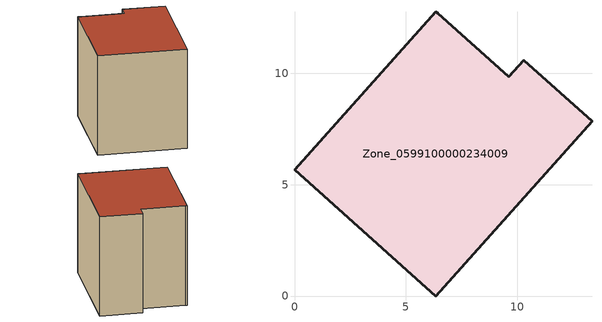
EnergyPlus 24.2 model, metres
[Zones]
Zone_0599100000234009
 floor ground (C_G): 6.33,0 0,5.66 6.33,12.75 6.42,12.69 9.61,9.85 10.28,10.59 13.35,7.85 z0
 wall outside (C_F): 0,5.66 6.33,0 13.35,7.85 10.28,10.59 9.61,9.85 6.42,12.69 6.33,12.75 0,5.66 z0:10.03
 roof outside (C_R): 9.61,9.85 6.42,12.69 6.33,12.75 0,5.66 6.33,0 13.35,7.85 10.28,10.59 z10.03
[BUILDING]
Pand.0599100000234009: North Axis=0; Terrain=City; Loads Convergence Tolerance Value=0.04; Temperature Convergence Tolerance Value=0.4; Solar Distribution=FullExterior; Maximum Number of Warmup Days=25; Minimum Number of Warmup Days=1
[Site:Location]
Rotterdam.The.Hague.AP_ZH_NLD Design_Conditions: Latitude=51.96; Longitude=4.45; Time Zone=1; Elevation=-4.5
[SITE:GROUNDTEMPERATURE:BUILDINGSURFACE]
18, 18, 18, 18, 18, 18, 18, 18, 18, 18, 18, 18
[MATERIAL] Thermal Absorptance=0.9; Solar Absorptance=0.7; Visible Absorptance=0.7
Name | Roughness | Thickness | Conductivity | Density | Specific Heat
G.TI.1946 | MediumSmooth | 0.15 | 1 | 540 | 1210
F.TI.1946 | Rough | 0.3 | 0.857143 | 1920 | 840
R.TI.1946 | MediumRough | 0.2 | 0.1 | 1500 | 1000
[CONSTRUCTION]
C_G: G.TI.1946
C_F: F.TI.1946
C_R: R.TI.1946
[ZONE]
Zone_0599100000234009: Type=1; Multiplier=1; Ceiling Height=Autocalculate; Volume=Autocalculate; Floor Area=autocalculate; Part of Total Floor Area=Yes
[ZONEINFILTRATION:DESIGNFLOWRATE]
Infil_Zone_0599100000234009: Zone or ZoneList or Space or SpaceList=Zone_0599100000234009; Schedule=AlwaysOn; Design Flow Rate Calculation Method=Flow/Area; Flow Rate per Floor Area=0.003; Constant Term Coefficient=1; Temperature Term Coefficient=0; Velocity Term Coefficient=0; Velocity Squared Term Coefficient=0
[HVACTEMPLATE:ZONE:IDEALLOADSAIRSYSTEM]
Zone_0599100000234009: Maximum Heating Supply Air Temperature=50; Minimum Cooling Supply Air Temperature=13; Maximum Heating Supply Air Humidity Ratio=0.0156; Minimum Cooling Supply Air Humidity Ratio=0.0077; Heating Limit=NoLimit; Cooling Limit=NoLimit; Dehumidification Control Type=ConstantSensibleHeatRatio; Cooling Sensible Heat Ratio=0.7; Dehumidification Setpoint=60; Humidification Control Type=None; Humidification Setpoint=30; Outdoor Air Method=None; Outdoor Air Flow Rate per Person=0.00944; Outdoor Air Flow Rate per Zone Floor Area=0; Outdoor Air Flow Rate per Zone=0; Demand Controlled Ventilation Type=None; Outdoor Air Economizer Type=NoEconomizer; Heat Recovery Type=None; Sensible Heat Recovery Effectiveness=0.7; Latent Heat Recovery Effectiveness=0.65
[ZONECONTROL:THERMOSTAT]
ThermostatControl_Zone_0599100000234009: Zone or ZoneList=Zone_0599100000234009; Control Type Schedule=DualSetpointControlType; Control 1=Thermostat_Zone_0599100000234009; Temperature Difference Between Cutout And Setpoint=0
[THERMOSTATSETPOINT:DUALSETPOINT]
Thermostat_Zone_0599100000234009: Heating Setpoint Temperature Schedule=HeatingSetpoint_Zone_0599100000234009; Cooling Setpoint Temperature Schedule=CoolingSetpoint_Zone_0599100000234009
[SCHEDULE:COMPACT]
HeatingSetpoint_Zone_0599100000234009: Through: 12/31, For: AllDays, Until: 24:00, 21
CoolingSetpoint_Zone_0599100000234009: Through: 12/31, For: AllDays, Until: 24:00, 24
DualSetpointControlType: Through: 12/31, For: AllDays, Until: 24:00, 4
AlwaysOn: Through: 12/31, For: AllDays, Until: 24:00, 1
